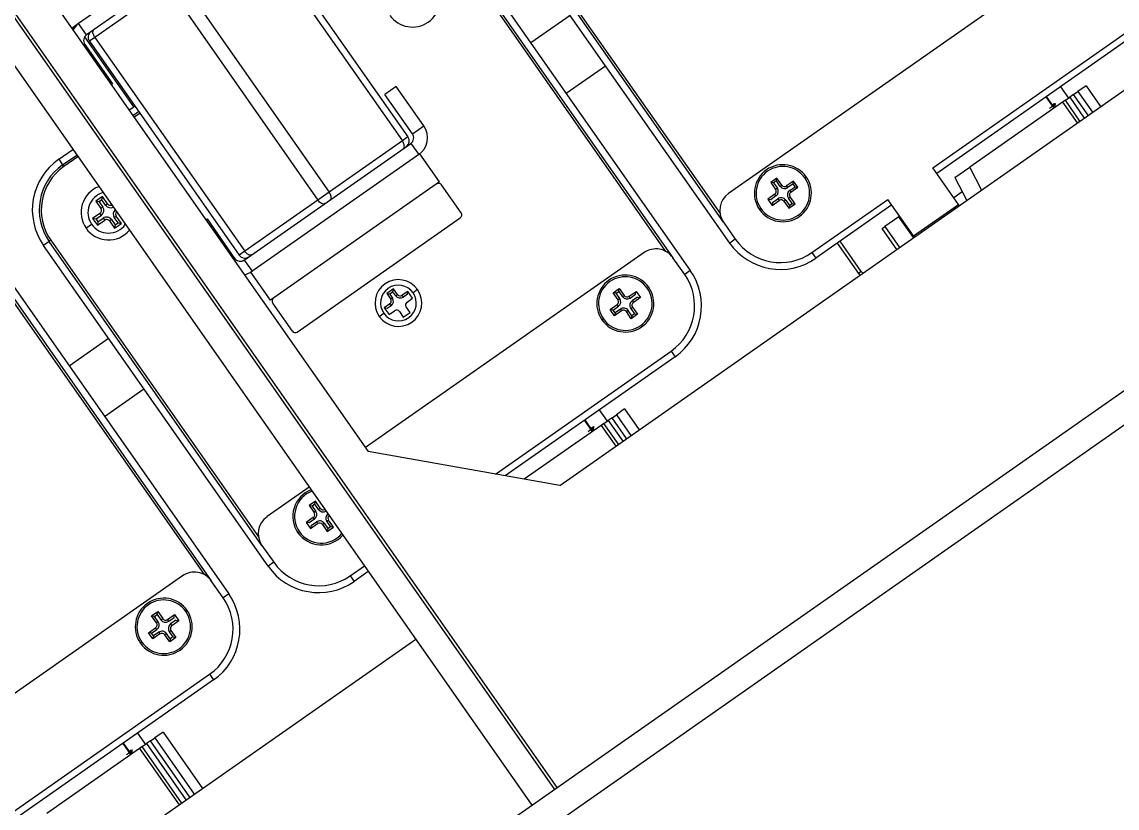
# Model space of a CAD drawing. Header units: millimetres. Extents: x 152904052 to 153933663, y 538271515 to 539240469.
# Drawn here: x 153465627 to 153465786.4, y 538578666.4 to 538578780.8 of the extents above; entities that cross this region are included whole.
import ezdxf

# ---------------------------------------------------------------- set-up
doc = ezdxf.new("R2010")
doc.units = ezdxf.units.MM
doc.layers.add('POWR', color=5, linetype='Continuous')

msp = doc.modelspace()

# ---------------------------------------------------------------- linework, layer by layer
at = {"layer": 'POWR', "color": 7}
for p, q in [((153465045.39, 538578202.63), (153467742.04, 538580090.84)), ((153465045.39, 538578202.63), (153466840.97, 538579459.91)), ((153465045.39, 538578202.63), (153466840.97, 538579459.91)), ((153465517.86, 538578935.7), (153465704.5, 538578669.15)), ((153465704.91, 538578669.44), (153465518.27, 538578935.99)), ((153465514.59, 538578933.41), (153465701.23, 538578666.86)), ((153465597.11, 538578832.98), (153465677.41, 538578718.3)), ((153465072.53, 538578226.64), (153465918.3, 538578818.86)), ((153465705.27, 538578713.39), (153465836.33, 538578805.16)), ((153465659.51, 538578797.57), (153465635.26, 538578780.59)), ((153465660.66, 538578795.93), (153465636.41, 538578778.95)), ((153465661.39, 538578795.23), (153465683.19, 538578764.1)), ((153465730.01, 538578748.66), (153465697.32, 538578795.35)), ((153465729.11, 538578751.69), (153465698.14, 538578795.93)), ((153465698.38, 538578796.1), (153465728.61, 538578752.94)), ((153465660.58, 538578794.65), (153465682.37, 538578763.53)), ((153465784.73, 538578794.3), (153465729.85, 538578755.87)), ((153465720.74, 538578747.43), (153465690.52, 538578790.59)), ((153465690.76, 538578790.77), (153465721.74, 538578746.53)), ((153465691.58, 538578791.34), (153465724.28, 538578744.65)), ((153465649.93, 538578787.2), (153465671.72, 538578756.07)), ((153465648.29, 538578786.05), (153465637.64, 538578778.59)), ((153465648.29, 538578786.05), (153465670.08, 538578754.92)), ((153465701.05, 538578777.82), (153465706.78, 538578781.84)), ((153465635.26, 538578780.59), (153465634.28, 538578779.9)), ((153465636.41, 538578778.95), (153465635.26, 538578780.59)), ((153465636.86, 538578779.27), (153465636.88, 538578779.24)), ((153465759.58, 538578759.6), (153465788.66, 538578779.97)), ((153465789.24, 538578779.15), (153465760.16, 538578758.78)), ((153465636.16, 538578777.56), (153465636, 538578777.45)), ((153465636.13, 538578778.65), (153465643.25, 538578768.48)), ((153465636.16, 538578777.56), (153465640.18, 538578771.83)), ((153465637.64, 538578778.59), (153465636.82, 538578778.02)), ((153465636.82, 538578778.02), (153465658.62, 538578746.89)), ((153465637.64, 538578778.59), (153465659.44, 538578747.47)), ((153465706.21, 538578770.45), (153465711.94, 538578774.47)), ((153465640.02, 538578771.71), (153465640.18, 538578771.83)), ((153465681.47, 538578771.44), (153465679.83, 538578770.29)), ((153465685.48, 538578765.7), (153465681.47, 538578771.44)), ((153465778.18, 538578771.4), (153465779.33, 538578769.76)), ((153465781.88, 538578771.55), (153465780.69, 538578770.72)), ((153465781.88, 538578771.55), (153465784, 538578768.52)), ((153465683.85, 538578764.56), (153465679.83, 538578770.29)), ((153465777.21, 538578768.28), (153465776.06, 538578769.92)), ((153465777.28, 538578768.33), (153465776.13, 538578769.97)), ((153465778.86, 538578769.44), (153465779.49, 538578769.88)), ((153465780.06, 538578770.28), (153465779.49, 538578769.88)), ((153465779.49, 538578769.88), (153465781.61, 538578766.85)), ((153465780.06, 538578770.28), (153465780.69, 538578770.72)), ((153465782.18, 538578767.25), (153465780.06, 538578770.28)), ((153465780.06, 538578770.28), (153465780.06, 538578770.28)), ((153465782.18, 538578767.25), (153465780.06, 538578770.28)), ((153465780.69, 538578770.72), (153465782.81, 538578767.69)), ((153465642.6, 538578768.03), (153465643.42, 538578768.6)), ((153465778.47, 538578769.17), (153465764.97, 538578759.72)), ((153465777.24, 538578768.91), (153465777.01, 538578768.72)), ((153465777.07, 538578768.79), (153465777.24, 538578768.91)), ((153465777.52, 538578768.5), (153465777.33, 538578768.5)), ((153465778.86, 538578769.44), (153465778.47, 538578769.17)), ((153465778.47, 538578769.17), (153465780.6, 538578766.14)), ((153465780.98, 538578766.41), (153465778.86, 538578769.44)), ((153465778.86, 538578769.44), (153465778.86, 538578769.44)), ((153465780.98, 538578766.41), (153465778.86, 538578769.44)), ((153465643.17, 538578767.21), (153465643.99, 538578767.78)), ((153465644.16, 538578767.53), (153465643.34, 538578766.96)), ((153465683.85, 538578764.56), (153465685.48, 538578765.7)), ((153465659.35, 538578746.19), (153465683.6, 538578763.16)), ((153465682.37, 538578763.53), (153465671.72, 538578756.07)), ((153465683.19, 538578764.1), (153465682.37, 538578763.53)), ((153465683.6, 538578763.16), (153465684.75, 538578761.53)), ((153465632.36, 538578760.86), (153465634.41, 538578762.29)), ((153465684.91, 538578761.64), (153465660.34, 538578744.43)), ((153465687.78, 538578757.55), (153465684.91, 538578761.64)), ((153465632.36, 538578760.86), (153465632.93, 538578760.04)), ((153465632.93, 538578760.04), (153465634.98, 538578761.47)), ((153465633.1, 538578759.79), (153465632.93, 538578760.04)), ((153465635.15, 538578761.22), (153465633.1, 538578759.79)), ((153465763.31, 538578754.28), (153465759.58, 538578759.6)), ((153465762.8, 538578758.2), (153465764.97, 538578759.72)), ((153465766.67, 538578756.39), (153465764.97, 538578759.72)), ((153465687.78, 538578757.55), (153465663.2, 538578740.34)), ((153465690.93, 538578753.04), (153465688.07, 538578757.14)), ((153465736.88, 538578758.11), (153465735.98, 538578757.48)), ((153465736.41, 538578757.41), (153465735.98, 538578757.48)), ((153465735.98, 538578757.48), (153465736.7, 538578756.46)), ((153465736.81, 538578757.69), (153465736.41, 538578757.41)), ((153465736.41, 538578757.41), (153465736.95, 538578756.63)), ((153465736.81, 538578757.69), (153465736.88, 538578758.11)), ((153465737.35, 538578756.91), (153465736.81, 538578757.69)), ((153465737.6, 538578757.09), (153465736.88, 538578758.11)), ((153465737.35, 538578756.91), (153465737.6, 538578757.09)), ((153465739.32, 538578757.68), (153465738.3, 538578756.97)), ((153465738.47, 538578756.72), (153465738.3, 538578756.97)), ((153465739.25, 538578757.26), (153465738.47, 538578756.72)), ((153465738.75, 538578756.32), (153465739.52, 538578756.86)), ((153465738.93, 538578756.07), (153465739.95, 538578756.78)), ((153465739.25, 538578757.26), (153465739.32, 538578757.68)), ((153465739.52, 538578756.86), (153465739.25, 538578757.26)), ((153465739.95, 538578756.78), (153465739.32, 538578757.68)), ((153465739.52, 538578756.86), (153465739.95, 538578756.78)), ((153465740.95, 538578758.15), (153465741.15, 538578758.29)), ((153465762.8, 538578758.2), (153465764.5, 538578754.87)), ((153465638.72, 538578755.43), (153465637.74, 538578754.74)), ((153465638.64, 538578754.94), (153465638.72, 538578755.43)), ((153465639.47, 538578754.36), (153465638.72, 538578755.43)), ((153465671.72, 538578756.07), (153465670.08, 538578754.92)), ((153465736.58, 538578755.76), (153465735.55, 538578755.05)), ((153465736.75, 538578755.51), (153465735.98, 538578754.97)), ((153465736.75, 538578755.51), (153465736.58, 538578755.76)), ((153465736.95, 538578756.63), (153465736.7, 538578756.46)), ((153465738.55, 538578755.19), (153465738.81, 538578755.37)), ((153465739.09, 538578754.42), (153465738.55, 538578755.19)), ((153465738.75, 538578756.32), (153465738.93, 538578756.07)), ((153465739.52, 538578754.35), (153465738.81, 538578755.37)), ((153465763.86, 538578756.13), (153465762.62, 538578755.26)), ((153465637.74, 538578754.74), (153465638.49, 538578753.67)), ((153465638.23, 538578754.65), (153465637.74, 538578754.74)), ((153465638.64, 538578754.94), (153465638.23, 538578754.65)), ((153465638.23, 538578754.65), (153465638.77, 538578753.87)), ((153465638.77, 538578753.87), (153465638.49, 538578753.67)), ((153465639.18, 538578754.16), (153465638.64, 538578754.94)), ((153465639.18, 538578754.16), (153465639.47, 538578754.36)), ((153465670.08, 538578754.92), (153465659.44, 538578747.47)), ((153465734.56, 538578753.68), (153465734.35, 538578753.53)), ((153465735.98, 538578754.97), (153465735.55, 538578755.05)), ((153465735.55, 538578755.05), (153465736.18, 538578754.14)), ((153465736.18, 538578754.14), (153465737.21, 538578754.86)), ((153465736.26, 538578754.57), (153465736.18, 538578754.14)), ((153465736.26, 538578754.57), (153465737.03, 538578755.11)), ((153465737.03, 538578755.11), (153465737.21, 538578754.86)), ((153465738.16, 538578754.91), (153465737.9, 538578754.74)), ((153465737.9, 538578754.74), (153465738.62, 538578753.71)), ((153465738.16, 538578754.91), (153465738.7, 538578754.14)), ((153465738.62, 538578753.71), (153465739.52, 538578754.35)), ((153465738.7, 538578754.14), (153465738.62, 538578753.71)), ((153465738.7, 538578754.14), (153465739.09, 538578754.42)), ((153465739.09, 538578754.42), (153465739.52, 538578754.35)), ((153465741.97, 538578747.27), (153465753.03, 538578755.01)), ((153465753.6, 538578754.2), (153465742.55, 538578746.45)), ((153465756.76, 538578749.69), (153465753.03, 538578755.01)), ((153465756.76, 538578749.69), (153465763.31, 538578754.28)), ((153465763.43, 538578754.12), (153465763.31, 538578754.28)), ((153465638.36, 538578752.98), (153465637.3, 538578752.23)), ((153465637.3, 538578752.23), (153465637.99, 538578751.25)), ((153465637.79, 538578752.14), (153465637.3, 538578752.23)), ((153465638.57, 538578752.69), (153465637.79, 538578752.14)), ((153465637.79, 538578752.14), (153465638.07, 538578751.74)), ((153465637.99, 538578751.25), (153465639.05, 538578751.99)), ((153465638.07, 538578751.74), (153465638.85, 538578752.28)), ((153465638.57, 538578752.69), (153465638.36, 538578752.98)), ((153465638.85, 538578752.28), (153465639.05, 538578751.99)), ((153465640.04, 538578752.07), (153465639.75, 538578751.87)), ((153465640.04, 538578752.07), (153465640.58, 538578751.29)), ((153465640.44, 538578752.36), (153465640.73, 538578752.56)), ((153465640.99, 538578751.58), (153465640.44, 538578752.36)), ((153465641.48, 538578751.49), (153465640.73, 538578752.56)), ((153465653.78, 538578752.05), (153465653.95, 538578752.17)), ((153465653.95, 538578752.17), (153465657.96, 538578746.43)), ((153465667.06, 538578735.71), (153465690.81, 538578752.34)), ((153465754.65, 538578752.49), (153465752.61, 538578751.06)), ((153465754.65, 538578752.49), (153465754.75, 538578752.56)), ((153465756.78, 538578749.46), (153465754.65, 538578752.49)), ((153465636.33, 538578750.82), (153465637.15, 538578751.39)), ((153465638.07, 538578751.74), (153465637.99, 538578751.25)), ((153465639.75, 538578751.87), (153465640.49, 538578750.8)), ((153465640.49, 538578750.8), (153465641.48, 538578751.49)), ((153465640.58, 538578751.29), (153465640.49, 538578750.8)), ((153465640.58, 538578751.29), (153465640.99, 538578751.58)), ((153465640.99, 538578751.58), (153465641.48, 538578751.49)), ((153465729.11, 538578751.69), (153465730.83, 538578749.24)), ((153465752.2, 538578750.77), (153465752.61, 538578751.06)), ((153465754.32, 538578747.74), (153465752.2, 538578750.77)), ((153465752.61, 538578751.06), (153465754.73, 538578748.02)), ((153465630.97, 538578748.89), (153465630.15, 538578748.32)), ((153465631.21, 538578749.07), (153465630.97, 538578748.89)), ((153465661.94, 538578704.66), (153465630.97, 538578748.89)), ((153465631.21, 538578749.07), (153465661.44, 538578705.9)), ((153465730.83, 538578749.24), (153465730.01, 538578748.66)), ((153465749.17, 538578744.51), (153465746.08, 538578748.93)), ((153465756.87, 538578749.53), (153465756.76, 538578749.69)), ((153465662.84, 538578701.63), (153465630.15, 538578748.32)), ((153465659.44, 538578747.47), (153465658.62, 538578746.89)), ((153465717.56, 538578747.27), (153465677.01, 538578718.88)), ((153465741.97, 538578747.27), (153465742.55, 538578746.45)), ((153465745.67, 538578748.64), (153465748.76, 538578744.22)), ((153465657.96, 538578746.43), (153465657.8, 538578746.32)), ((153465659.35, 538578746.19), (153465660.5, 538578744.55)), ((153465723.46, 538578744.07), (153465721.74, 538578746.53)), ((153465624.41, 538578744.31), (153465657.11, 538578697.61)), ((153465663.2, 538578740.34), (153465660.34, 538578744.43)), ((153465724.28, 538578744.65), (153465723.46, 538578744.07)), ((153465749.17, 538578744.51), (153465748.76, 538578744.22)), ((153465748.76, 538578744.22), (153465748.97, 538578743.99)), ((153465749.39, 538578744.29), (153465749.17, 538578744.51)), ((153465653.57, 538578700.4), (153465623.35, 538578743.56)), ((153465623.59, 538578743.73), (153465654.57, 538578699.5)), ((153465681.09, 538578742), (153465680.11, 538578741.31)), ((153465680.53, 538578741.23), (153465680.11, 538578741.31)), ((153465680.11, 538578741.31), (153465680.68, 538578740.49)), ((153465681.01, 538578741.57), (153465680.53, 538578741.23)), ((153465680.53, 538578741.23), (153465680.93, 538578740.66)), ((153465681.01, 538578741.57), (153465681.09, 538578742)), ((153465681.41, 538578741), (153465681.01, 538578741.57)), ((153465681.66, 538578741.18), (153465681.09, 538578742)), ((153465681.41, 538578741), (153465681.66, 538578741.18)), ((153465683.18, 538578741.63), (153465682.36, 538578741.05)), ((153465682.53, 538578740.8), (153465682.36, 538578741.05)), ((153465683.1, 538578741.2), (153465682.53, 538578740.8)), ((153465683.1, 538578741.2), (153465683.18, 538578741.63)), ((153465683.87, 538578740.64), (153465683.18, 538578741.63)), ((153465684.59, 538578741.88), (153465683.93, 538578741.42)), ((153465713.05, 538578741.42), (153465713.95, 538578742.05)), ((153465713.76, 538578740.4), (153465713.05, 538578741.42)), ((153465713.47, 538578741.35), (153465713.05, 538578741.42)), ((153465713.47, 538578741.35), (153465713.87, 538578741.63)), ((153465714.02, 538578740.57), (153465713.47, 538578741.35)), ((153465713.87, 538578741.63), (153465713.95, 538578742.05)), ((153465713.87, 538578741.63), (153465714.41, 538578740.85)), ((153465713.95, 538578742.05), (153465714.66, 538578741.03)), ((153465714.41, 538578740.85), (153465714.66, 538578741.03)), ((153465715.36, 538578740.91), (153465716.38, 538578741.62)), ((153465715.54, 538578740.66), (153465715.36, 538578740.91)), ((153465715.54, 538578740.66), (153465716.31, 538578741.2)), ((153465716.31, 538578741.2), (153465716.38, 538578741.62)), ((153465716.38, 538578741.62), (153465717.02, 538578740.72)), ((153465718.01, 538578742.09), (153465718.22, 538578742.23)), ((153465663.49, 538578739.93), (153465666.36, 538578735.83)), ((153465680.56, 538578739.79), (153465679.74, 538578739.22)), ((153465680.73, 538578739.54), (153465680.16, 538578739.14)), ((153465680.73, 538578739.54), (153465680.56, 538578739.79)), ((153465680.93, 538578740.66), (153465680.68, 538578740.49)), ((153465683.5, 538578738.56), (153465682.92, 538578739.37)), ((153465683.05, 538578740.07), (153465683.87, 538578740.64)), ((153465712.62, 538578738.99), (153465713.64, 538578739.7)), ((153465713.04, 538578738.91), (153465713.82, 538578739.45)), ((153465713.82, 538578739.45), (153465713.64, 538578739.7)), ((153465714.02, 538578740.57), (153465713.76, 538578740.4)), ((153465715.62, 538578739.13), (153465715.87, 538578739.31)), ((153465716.59, 538578740.8), (153465715.82, 538578740.26)), ((153465715.82, 538578740.26), (153465715.99, 538578740.01)), ((153465715.87, 538578739.31), (153465716.59, 538578738.29)), ((153465717.02, 538578740.72), (153465715.99, 538578740.01)), ((153465716.59, 538578740.8), (153465717.02, 538578740.72)), ((153465679.02, 538578737.98), (153465679.67, 538578738.44)), ((153465679.74, 538578739.22), (153465680.43, 538578738.24)), ((153465680.16, 538578739.14), (153465679.74, 538578739.22)), ((153465680.43, 538578738.24), (153465681.24, 538578738.81)), ((153465681.94, 538578738.69), (153465682.51, 538578737.87)), ((153465682.51, 538578737.87), (153465683.5, 538578738.56)), ((153465713.25, 538578738.08), (153465712.62, 538578738.99)), ((153465713.04, 538578738.91), (153465712.62, 538578738.99)), ((153465713.32, 538578738.51), (153465713.04, 538578738.91)), ((153465714.27, 538578738.8), (153465713.25, 538578738.08)), ((153465713.32, 538578738.51), (153465713.25, 538578738.08)), ((153465714.1, 538578739.05), (153465713.32, 538578738.51)), ((153465714.1, 538578739.05), (153465714.27, 538578738.8)), ((153465715.22, 538578738.85), (153465714.97, 538578738.68)), ((153465715.69, 538578737.65), (153465714.97, 538578738.68)), ((153465715.76, 538578738.08), (153465715.22, 538578738.85)), ((153465715.62, 538578739.13), (153465716.16, 538578738.36)), ((153465716.59, 538578738.29), (153465715.69, 538578737.65)), ((153465715.76, 538578738.08), (153465715.69, 538578737.65)), ((153465716.16, 538578738.36), (153465715.76, 538578738.08)), ((153465716.16, 538578738.36), (153465716.59, 538578738.29)), ((153465711.62, 538578737.62), (153465711.42, 538578737.47)), ((153465633.88, 538578730.79), (153465639.61, 538578734.81)), ((153465695.94, 538578715.04), (153465721.49, 538578732.93)), ((153465721.49, 538578732.93), (153465722.07, 538578732.11)), ((153465722.07, 538578732.11), (153465697.33, 538578714.79)), ((153465639.04, 538578723.42), (153465644.77, 538578727.43)), ((153465711.01, 538578724.37), (153465712.16, 538578722.73)), ((153465712.89, 538578723.24), (153465713.52, 538578723.68)), ((153465714.71, 538578724.52), (153465713.52, 538578723.68)), ((153465713.52, 538578723.68), (153465715.64, 538578720.65)), ((153465714.71, 538578724.52), (153465716.83, 538578721.49)), ((153465711.3, 538578722.13), (153465700.11, 538578714.3)), ((153465710.04, 538578721.25), (153465708.89, 538578722.89)), ((153465710.11, 538578721.3), (153465708.96, 538578722.94)), ((153465710.07, 538578721.88), (153465709.84, 538578721.68)), ((153465709.9, 538578721.76), (153465710.07, 538578721.88)), ((153465711.69, 538578722.4), (153465711.3, 538578722.13)), ((153465711.3, 538578722.13), (153465713.43, 538578719.1)), ((153465711.69, 538578722.4), (153465712.32, 538578722.84)), ((153465713.81, 538578719.37), (153465711.69, 538578722.4)), ((153465711.69, 538578722.4), (153465711.69, 538578722.4)), ((153465713.81, 538578719.37), (153465711.69, 538578722.4)), ((153465712.89, 538578723.24), (153465712.32, 538578722.84)), ((153465712.32, 538578722.84), (153465714.44, 538578719.81)), ((153465715.01, 538578720.21), (153465712.89, 538578723.24)), ((153465712.89, 538578723.24), (153465712.89, 538578723.24)), ((153465715.01, 538578720.21), (153465712.89, 538578723.24)), ((153465710.35, 538578721.47), (153465710.16, 538578721.47)), ((153465705.27, 538578713.39), (153465677.41, 538578718.3)), ((153465668.82, 538578713.14), (153465662.68, 538578708.84)), ((153465669.71, 538578711.08), (153465668.81, 538578710.45)), ((153465669.64, 538578710.65), (153465669.24, 538578710.37)), ((153465669.64, 538578710.65), (153465669.71, 538578711.08)), ((153465670.18, 538578709.88), (153465669.64, 538578710.65)), ((153465670.43, 538578710.06), (153465669.71, 538578711.08)), ((153465669.24, 538578710.37), (153465668.81, 538578710.45)), ((153465668.81, 538578710.45), (153465669.53, 538578709.43)), ((153465669.24, 538578710.37), (153465669.78, 538578709.6)), ((153465669.78, 538578709.6), (153465669.53, 538578709.43)), ((153465670.18, 538578709.88), (153465670.43, 538578710.06)), ((153465669.41, 538578708.73), (153465668.38, 538578708.01)), ((153465668.81, 538578707.94), (153465668.38, 538578708.01)), ((153465668.38, 538578708.01), (153465669.01, 538578707.11)), ((153465669.58, 538578708.48), (153465668.81, 538578707.94)), ((153465669.01, 538578707.11), (153465670.04, 538578707.83)), ((153465669.09, 538578707.54), (153465669.01, 538578707.11)), ((153465669.09, 538578707.54), (153465669.86, 538578708.08)), ((153465669.58, 538578708.48), (153465669.41, 538578708.73)), ((153465669.86, 538578708.08), (153465670.04, 538578707.83)), ((153465670.99, 538578707.88), (153465670.73, 538578707.71)), ((153465670.73, 538578707.71), (153465671.45, 538578706.68)), ((153465670.99, 538578707.88), (153465671.53, 538578707.11)), ((153465671.38, 538578708.16), (153465671.63, 538578708.34)), ((153465671.92, 538578707.39), (153465671.38, 538578708.16)), ((153465671.53, 538578707.11), (153465671.92, 538578707.39)), ((153465672.35, 538578707.31), (153465671.63, 538578708.34)), ((153465671.92, 538578707.39), (153465672.35, 538578707.31)), ((153465667.39, 538578706.64), (153465667.18, 538578706.5)), ((153465671.45, 538578706.68), (153465672.35, 538578707.31)), ((153465671.53, 538578707.11), (153465671.45, 538578706.68)), ((153465661.94, 538578704.66), (153465663.66, 538578702.2)), ((153465663.66, 538578702.2), (153465662.84, 538578701.63)), ((153465674.8, 538578700.24), (153465676.85, 538578701.67)), ((153465650.39, 538578700.24), (153465595.51, 538578661.81)), ((153465656.29, 538578697.04), (153465654.57, 538578699.5)), ((153465674.8, 538578700.24), (153465675.38, 538578699.42)), ((153465677.42, 538578700.85), (153465675.38, 538578699.42)), ((153465657.11, 538578697.61), (153465656.29, 538578697.04)), ((153465645.88, 538578694.39), (153465646.78, 538578695.02)), ((153465646.7, 538578694.59), (153465646.78, 538578695.02)), ((153465646.78, 538578695.02), (153465647.49, 538578694)), ((153465650.84, 538578695.06), (153465651.05, 538578695.2)), ((153465646.59, 538578693.37), (153465645.88, 538578694.39)), ((153465646.3, 538578694.31), (153465645.88, 538578694.39)), ((153465646.3, 538578694.31), (153465646.7, 538578694.59)), ((153465646.84, 538578693.54), (153465646.3, 538578694.31)), ((153465646.84, 538578693.54), (153465646.59, 538578693.37)), ((153465646.7, 538578694.59), (153465647.24, 538578693.82)), ((153465647.24, 538578693.82), (153465647.49, 538578694)), ((153465648.19, 538578693.87), (153465649.21, 538578694.59)), ((153465648.37, 538578693.62), (153465648.19, 538578693.87)), ((153465648.37, 538578693.62), (153465649.14, 538578694.16)), ((153465649.42, 538578693.76), (153465648.65, 538578693.22)), ((153465648.65, 538578693.22), (153465648.82, 538578692.97)), ((153465649.85, 538578693.69), (153465648.82, 538578692.97)), ((153465649.14, 538578694.16), (153465649.21, 538578694.59)), ((153465649.21, 538578694.59), (153465649.85, 538578693.69)), ((153465649.42, 538578693.76), (153465649.85, 538578693.69)), ((153465645.45, 538578691.95), (153465646.47, 538578692.67)), ((153465646.08, 538578691.05), (153465645.45, 538578691.95)), ((153465645.87, 538578691.88), (153465645.45, 538578691.95)), ((153465645.87, 538578691.88), (153465646.65, 538578692.42)), ((153465646.15, 538578691.48), (153465645.87, 538578691.88)), ((153465647.1, 538578691.77), (153465646.08, 538578691.05)), ((153465646.15, 538578691.48), (153465646.08, 538578691.05)), ((153465646.93, 538578692.02), (153465646.15, 538578691.48)), ((153465646.65, 538578692.42), (153465646.47, 538578692.67)), ((153465646.93, 538578692.02), (153465647.1, 538578691.77)), ((153465648.05, 538578691.82), (153465647.8, 538578691.65)), ((153465648.51, 538578690.62), (153465647.8, 538578691.65)), ((153465648.59, 538578691.05), (153465648.05, 538578691.82)), ((153465648.45, 538578692.1), (153465648.7, 538578692.28)), ((153465648.45, 538578692.1), (153465648.99, 538578691.33)), ((153465648.7, 538578692.28), (153465649.42, 538578691.25)), ((153465561.68, 538578605.16), (153465684.31, 538578691.02)), ((153465644.45, 538578690.58), (153465644.25, 538578690.44)), ((153465649.42, 538578691.25), (153465648.51, 538578690.62)), ((153465648.59, 538578691.05), (153465648.51, 538578690.62)), ((153465648.99, 538578691.33), (153465648.59, 538578691.05)), ((153465648.99, 538578691.33), (153465649.42, 538578691.25)), ((153465625.24, 538578665.54), (153465654.32, 538578685.9)), ((153465654.9, 538578685.08), (153465625.82, 538578664.72)), ((153465654.32, 538578685.9), (153465654.9, 538578685.08)), ((153465643.84, 538578677.34), (153465644.99, 538578675.7)), ((153465647.54, 538578677.49), (153465646.35, 538578676.65)), ((153465647.54, 538578677.49), (153465653.28, 538578669.3)), ((153465642.87, 538578674.22), (153465641.72, 538578675.85)), ((153465642.94, 538578674.26), (153465641.79, 538578675.9)), ((153465644.52, 538578675.37), (153465645.15, 538578675.81)), ((153465645.72, 538578676.21), (153465645.15, 538578675.81)), ((153465645.15, 538578675.81), (153465650.88, 538578667.62)), ((153465645.72, 538578676.21), (153465646.35, 538578676.65)), ((153465651.45, 538578668.02), (153465645.72, 538578676.21)), ((153465645.72, 538578676.21), (153465645.72, 538578676.21)), ((153465651.45, 538578668.02), (153465645.72, 538578676.21)), ((153465646.35, 538578676.65), (153465652.08, 538578668.46)), ((153465644.13, 538578675.1), (153465630.63, 538578665.65)), ((153465642.9, 538578674.85), (153465642.67, 538578674.65)), ((153465642.73, 538578674.73), (153465642.9, 538578674.85)), ((153465642.9, 538578674.85), (153465643.08, 538578674.92)), ((153465643.18, 538578674.43), (153465642.99, 538578674.44)), ((153465644.52, 538578675.37), (153465644.13, 538578675.1)), ((153465644.13, 538578675.1), (153465649.87, 538578666.91)), ((153465650.25, 538578667.18), (153465644.52, 538578675.37)), ((153465644.52, 538578675.37), (153465644.52, 538578675.37)), ((153465650.25, 538578667.18), (153465644.52, 538578675.37))]:
    msp.add_line(p, q, dxfattribs=at)
at = {"layer": 'POWR', "color": 7, "flags": 128}
for points in [[(153465637.64, 538578778.59), (153465637.54, 538578778.76), (153465637.45, 538578778.93), (153465637.39, 538578779.1), (153465637.35, 538578779.26), (153465637.34, 538578779.4), (153465637.36, 538578779.53), (153465637.41, 538578779.63), (153465637.48, 538578779.7)], [(153465682.54, 538578762.42), (153465682.6, 538578762.49), (153465682.65, 538578762.59), (153465682.67, 538578762.72), (153465682.66, 538578762.86), (153465682.62, 538578763.02), (153465682.56, 538578763.19), (153465682.48, 538578763.36), (153465682.37, 538578763.53)], [(153465671.89, 538578754.96), (153465671.96, 538578755.03), (153465672, 538578755.13), (153465672.02, 538578755.26), (153465672.01, 538578755.41), (153465671.97, 538578755.57), (153465671.91, 538578755.73), (153465671.83, 538578755.9), (153465671.72, 538578756.07)], [(153465671.07, 538578754.39), (153465670.98, 538578754.35), (153465670.87, 538578754.34), (153465670.74, 538578754.37), (153465670.61, 538578754.43), (153465670.47, 538578754.51), (153465670.33, 538578754.63), (153465670.2, 538578754.77), (153465670.08, 538578754.92)], [(153465660.42, 538578746.93), (153465660.33, 538578746.89), (153465660.22, 538578746.89), (153465660.09, 538578746.91), (153465659.96, 538578746.97), (153465659.82, 538578747.06), (153465659.69, 538578747.17), (153465659.55, 538578747.31), (153465659.44, 538578747.47)]]:
    msp.add_lwpolyline(points, dxfattribs=at)
at = {"layer": 'POWR', "color": 7}
for centre, radius, start, end in [((153465683.84, 538578784.09), 4, 215, 35), ((153465636.98, 538578778.13), 3, 125, 148.5782), ((153465637.64, 538578778.59), 1, 125, 215), ((153465636.98, 538578778.13), 1, 125, 215), ((153465683.03, 538578763.98), 3, 305, 35), ((153465682.37, 538578763.53), 1, 305, 35), ((153465683.03, 538578763.98), 1, 305, 35), ((153465637.52, 538578753.48), 9, 125, 215), ((153465637.52, 538578753.48), 8, 125, 215), ((153465737.75, 538578755.91), 4.15, 35, 215), ((153465637.52, 538578753.48), 7.7, 125, 215), ((153465737.75, 538578755.91), 3.9, 35, 215), ((153465639.61, 538578753.11), 4, 110.5225, 215), ((153465687.66, 538578756.85), 0.5, 35, 125), ((153465737.75, 538578755.91), 4.15, 215, 35), ((153465737.75, 538578755.91), 3.9, 215, 35), ((153465738.01, 538578757.38), 0.807, 215, 305), ((153465738.01, 538578757.38), 0.5, 215, 305), ((153465639.61, 538578753.11), 3, 105.5288, 215), ((153465731.57, 538578753.41), 3, 125, 215), ((153465736.29, 538578756.17), 0.5, 305, 35), ((153465736.29, 538578756.17), 0.807, 305, 35), ((153465737.49, 538578754.45), 0.807, 35, 125), ((153465739.21, 538578755.66), 0.807, 125, 215), ((153465739.21, 538578755.66), 0.5, 125, 215), ((153465638.08, 538578753.39), 0.5, 305, 35), ((153465638.08, 538578753.39), 0.851, 305, 35), ((153465639.88, 538578754.65), 0.851, 215, 298.2544), ((153465639.88, 538578754.65), 0.5, 215, 293.463), ((153465737.49, 538578754.45), 0.5, 35, 125), ((153465639.34, 538578751.58), 0.851, 35, 125), ((153465639.34, 538578751.58), 0.5, 35, 125), ((153465641.14, 538578752.84), 0.851, 131.7455, 215), ((153465641.14, 538578752.84), 0.5, 136.537, 215), ((153465690.52, 538578752.75), 0.5, 305, 35), ((153465639.61, 538578753.11), 4, 215, 319.4775), ((153465639.61, 538578753.11), 3, 215, 324.4712), ((153465737.38, 538578753.82), 8, 215, 305), ((153465719.28, 538578744.81), 3, 35, 125), ((153465737.38, 538578753.82), 9, 215, 305), ((153465658.78, 538578747.01), 1, 215, 305), ((153465659.44, 538578747.47), 1, 215, 305), ((153465658.78, 538578747.01), 3, 281.4218, 305), ((153465716.91, 538578739.49), 8, 305, 35), ((153465716.91, 538578739.49), 9, 305, 35), ((153465681.8, 538578739.93), 3.4, 35, 215), ((153465681.8, 538578739.93), 2.6, 35, 215), ((153465714.82, 538578739.85), 4.15, 35, 215), ((153465714.82, 538578739.85), 3.9, 35, 215), ((153465681.8, 538578739.93), 3.4, 215, 35), ((153465681.8, 538578739.93), 2.6, 215, 35), ((153465682.07, 538578741.46), 0.807, 215, 305), ((153465682.07, 538578741.46), 0.5, 215, 305), ((153465714.82, 538578739.85), 4.15, 215, 35), ((153465714.82, 538578739.85), 3.9, 215, 35), ((153465715.07, 538578741.32), 0.807, 215, 305), ((153465715.07, 538578741.32), 0.5, 215, 305), ((153465663.9, 538578740.22), 0.5, 125, 215), ((153465680.27, 538578740.2), 0.5, 305, 35), ((153465680.27, 538578740.2), 0.807, 305, 35), ((153465683.33, 538578739.66), 0.5, 125, 215), ((153465713.35, 538578740.11), 0.5, 305, 35), ((153465713.35, 538578740.11), 0.807, 305, 35), ((153465716.28, 538578739.6), 0.807, 125, 215), ((153465716.28, 538578739.6), 0.5, 125, 215), ((153465681.53, 538578738.4), 0.5, 35, 125), ((153465714.56, 538578738.39), 0.807, 35, 125), ((153465714.56, 538578738.39), 0.5, 35, 125), ((153465666.77, 538578736.12), 0.5, 215, 305), ((153465670.58, 538578708.88), 4.15, 111.0566, 215), ((153465670.58, 538578708.88), 3.9, 110.1428, 215), ((153465669.12, 538578709.14), 0.5, 305, 35), ((153465669.12, 538578709.14), 0.807, 305, 35), ((153465670.84, 538578710.34), 0.807, 215, 301.4476), ((153465670.84, 538578710.34), 0.5, 215, 299.2608), ((153465672.04, 538578708.62), 0.807, 128.5524, 215), ((153465672.04, 538578708.62), 0.5, 130.7392, 215), ((153465664.4, 538578706.38), 3, 125, 215), ((153465670.32, 538578707.42), 0.807, 35, 125), ((153465670.32, 538578707.42), 0.5, 35, 125), ((153465670.58, 538578708.88), 4.15, 215, 318.9434), ((153465670.58, 538578708.88), 3.9, 215, 319.8572), ((153465670.21, 538578706.79), 9, 215, 305), ((153465670.21, 538578706.79), 8, 215, 305), ((153465652.11, 538578697.78), 3, 35, 125), ((153465647.65, 538578692.82), 4.15, 35, 215), ((153465647.65, 538578692.82), 3.9, 35, 215), ((153465649.73, 538578692.45), 8, 305, 35), ((153465649.73, 538578692.45), 9, 305, 35), ((153465647.65, 538578692.82), 4.15, 215, 35), ((153465647.65, 538578692.82), 3.9, 215, 35), ((153465646.18, 538578693.08), 0.5, 305, 35), ((153465646.18, 538578693.08), 0.807, 305, 35), ((153465647.9, 538578694.28), 0.807, 215, 305), ((153465647.9, 538578694.28), 0.5, 215, 305), ((153465649.11, 538578692.56), 0.807, 125, 215), ((153465647.39, 538578691.36), 0.807, 35, 125), ((153465647.39, 538578691.36), 0.5, 35, 125), ((153465649.11, 538578692.56), 0.5, 125, 215)]:
    msp.add_arc(centre, radius, start, end, dxfattribs=at)
for points, knots in [([(153465777.24, 538578768.91), (153465777.32, 538578768.95), (153465777.47, 538578769.02), (153465777.41, 538578768.93), (153465777.13, 538578768.68), (153465776.77, 538578768.39), (153465776.57, 538578768.23)], [0, 0, 0, 0, 0.240848, 0.476572, 0.721491, 1, 1, 1, 1]), ([(153465777.29, 538578768.57), (153465777.31, 538578768.64), (153465777.36, 538578768.77), (153465777.41, 538578768.91), (153465777.43, 538578768.98)], [0, 0, 0, 0, 0.499894, 1, 1, 1, 1]), ([(153465777.33, 538578768.5), (153465777.33, 538578768.5), (153465777.36, 538578768.51), (153465777.34, 538578768.49), (153465777.33, 538578768.47)], [0, 0, 0, 0, 0.234258, 1, 1, 1, 1]), ([(153465710.07, 538578721.88), (153465710.14, 538578721.92), (153465710.3, 538578721.99), (153465710.24, 538578721.9), (153465709.96, 538578721.65), (153465709.6, 538578721.36), (153465709.4, 538578721.2)], [0, 0, 0, 0, 0.240848, 0.476572, 0.721491, 1, 1, 1, 1]), ([(153465710.12, 538578721.54), (153465710.14, 538578721.6), (153465710.19, 538578721.74), (153465710.24, 538578721.88), (153465710.26, 538578721.94)], [0, 0, 0, 0, 0.499894, 1, 1, 1, 1]), ([(153465709.84, 538578721.32), (153465709.93, 538578721.37), (153465710.1, 538578721.46), (153465710.19, 538578721.49), (153465710.16, 538578721.45), (153465710.16, 538578721.44)], [0, 0, 0, 0, 0.402272, 0.802406, 1, 1, 1, 1]), ([(153465643.06, 538578674.89), (153465643.06, 538578674.88), (153465643.05, 538578674.85), (153465642.78, 538578674.61), (153465642.42, 538578674.32), (153465642.23, 538578674.17)], [0, 0, 0, 0, 0.212902, 0.581197, 1, 1, 1, 1]), ([(153465642.99, 538578674.43), (153465642.99, 538578674.43), (153465643.03, 538578674.44), (153465643, 538578674.41), (153465642.93, 538578674.33), (153465642.9, 538578674.3)], [0, 0, 0, 0, 0.0914544, 0.6893476, 1, 1, 1, 1]), ([(153465642.95, 538578674.5), (153465642.97, 538578674.57), (153465643.02, 538578674.71), (153465643.07, 538578674.84), (153465643.09, 538578674.91)], [0, 0, 0, 0, 0.499894, 1, 1, 1, 1])]:
    msp.add_open_spline(points, degree=3, knots=knots, dxfattribs=at)

doc.saveas('drawing.dxf')
